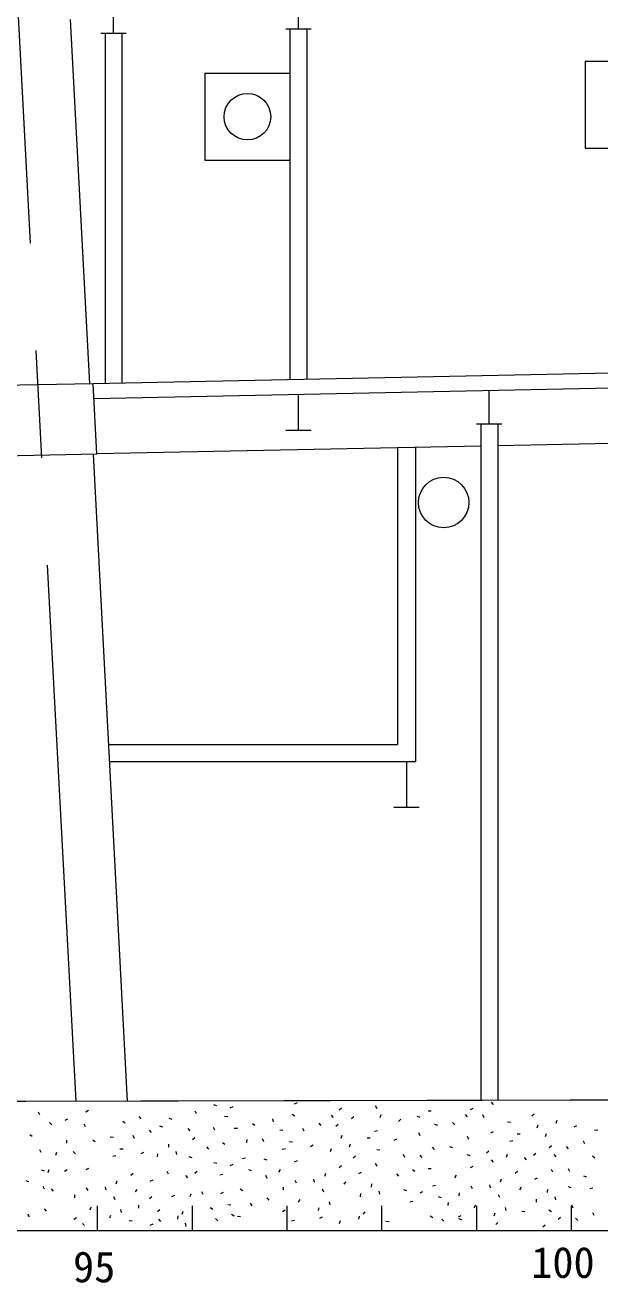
# Model space of a CAD drawing. Units: millimetres, scale not verified. Extents: x -51052 to 51048, y -29700 to 29700.
# Drawn here: x 13338 to 16733, y -19523 to -12086 of the extents above; entities that cross this region are included whole.
import ezdxf
from ezdxf.enums import TextEntityAlignment as Align

# ---------------------------------------------------------------- set-up
doc = ezdxf.new("R2010")
doc.units = ezdxf.units.MM
doc.header["$LTSCALE"] = 100
doc.linetypes.add('USER1', pattern=[50.8, 31.75, -6.35, 6.35, -6.35])
for name, color, linetype, lineweight in [('0-2_sunpou', 7, 'Continuous', 18), ('0-3_keijou', 7, 'Continuous', 18), ('0-6_center', 7, 'USER1', 18), ('0-7_hachi', 7, 'Continuous', 18)]:
    doc.layers.add(name, color=color, linetype=linetype, lineweight=lineweight)
doc.styles.add('ＭＳ ゴシック', font='')
doc.styles.get('ＭＳ ゴシック').set_extended_font_data('MS Gothic')

msp = doc.modelspace()

# ---------------------------------------------------------------- linework, layer by layer
at = {"layer": '0-2_sunpou'}
for p, q in [((13763.6, -19067.2), (13763.6, -19212.2)), ((14323.6, -19067.2), (14323.6, -19212.2)), ((14883.6, -19067.2), (14883.6, -19212.2)), ((15443.6, -19067.2), (15443.6, -19212.2)), ((16003.6, -19067.2), (16003.6, -19212.2)), ((16563.6, -19067.2), (16563.6, -19212.2)), ((-43085.1, -19212.2), (31563.6, -19212.2))]:
    msp.add_line(p, q, dxfattribs=at)
at = {"layer": '0-3_keijou'}
for p, q in [((13859.7, -12132.9), (13859.7, -11888.7)), ((14952, -12108.3), (14952, -11864.1)), ((13719.1, -14206.3), (13605.6, -12053)), ((14877, -12108.3), (15027, -12108.3)), ((14902, -12108.3), (14902, -14182.4)), ((15002, -12108.3), (15002, -14180.4)), ((13784.7, -12132.9), (13934.7, -12132.9)), ((13809.7, -12132.9), (13809.7, -14204.5)), ((13909.7, -12132.9), (13909.7, -14202.4)), ((16646.8, -12298.3), (17149.2, -12298.3)), ((14399.6, -12369.9), (14902, -12369.9)), ((14902, -12369.9), (14902, -12884.9)), ((21040.7, -14058.3), (13739.1, -14205.9)), ((21042.4, -14143.3), (13743.9, -14295.4)), ((14952, -14480.2), (14952, -14270.2)), ((16080, -14444.3), (16080, -14246.7)), ((14877, -14480.2), (15027, -14480.2)), ((16005, -14444.3), (16155, -14444.3)), ((16030, -14444.3), (16030, -18443.7)), ((16130, -14444.3), (16130, -18443.5)), ((18302.2, -14529.9), (16130, -14573.8)), ((13942.7, -18448), (13741, -14622.1)), ((16030, -14575.8), (13761.1, -14621.7)), ((15538.2, -14585.8), (15538.2, -16339.7)), ((15644.3, -14583.6), (15644.3, -16439.7)), ((13831.6, -16339.7), (15538.2, -16339.7)), ((13836.9, -16439.7), (15644.3, -16439.7)), ((15591.3, -16439.7), (15591.3, -16710.5)), ((15516.3, -16710.5), (15666.3, -16710.5)), ((25014, -18423.6), (-39629.3, -18566.3))]:
    msp.add_line(p, q, dxfattribs=at)
for points in [[(16646.8, -12298.3), (16646.8, -12813.4), (17149.2, -12813.4)], [(14399.6, -12369.9), (14399.6, -12884.9), (14902, -12884.9)]]:
    msp.add_lwpolyline(points, dxfattribs=at)
for points in [[(13739.1, -14205.9), (13087.7, -14219), (13110, -14634.9), (13761.1, -14621.7)], [(25014, -18423.6), (10636.7, -18455.3), (10636.7, -18650.8), (-19899.6, -18754.5), (-19899.6, -18522.7), (-39629.3, -18566.3), (-39629.3, -19212.2), (25014, -19212.2)], [(20544, -18433.5), (10636.7, -18455.3), (10636.7, -18650.8), (-19899.6, -18754.5), (-19899.6, -18522.7), (-39629.3, -18566.3), (-39629.3, -19212.2), (20544, -19212.2)]]:
    msp.add_lwpolyline(points, close=True, dxfattribs=at)
for centre, radius in [((14650.8, -12627.4), 137.5), ((15810.4, -14908.8), 149.2)]:
    msp.add_circle(centre, radius, dxfattribs=at)
at = {"layer": '0-6_center'}
msp.add_line((13638.7, -18448.7), (12821.2, -3074.4), dxfattribs=at)
at = {"layer": '0-7_hachi'}
for p, q in [((13425.3, -18529.6), (13417, -18513.1)), ((13711.7, -18504.3), (13695.2, -18512.5)), ((14349.4, -18523), (14341.2, -18506.5)), ((14470.5, -18476.3), (14453, -18470.5)), ((14564, -18481.8), (14547.5, -18490)), ((14944, -18458.8), (14927.6, -18467)), ((15207.3, -18489), (15193.5, -18501.2)), ((15406.7, -18474.7), (15414.9, -18491.2)), ((15718.5, -18504.6), (15736.8, -18505.7)), ((15983.6, -18492.1), (15967.1, -18500.3)), ((16090.5, -18453.3), (16102.7, -18467.1)), ((13482.4, -18574.7), (13494.6, -18588.5)), ((13587.9, -18554), (13571.4, -18562.3)), ((13684.2, -18582.1), (13692.4, -18598.5)), ((13914.1, -18566.2), (13929.5, -18576.3)), ((14023.3, -18551.8), (14011.1, -18538)), ((14187.1, -18549.2), (14204.6, -18555)), ((14534.4, -18540.6), (14516.1, -18539.5)), ((14680.4, -18580.7), (14695.7, -18590.8)), ((14798.9, -18552.5), (14802.6, -18570.5)), ((14916, -18524.2), (14931.4, -18534.3)), ((15072.1, -18578.6), (15084.3, -18592.3)), ((15160.1, -18544.7), (15147.9, -18531)), ((15186.8, -18586.3), (15173.1, -18598.5)), ((15279, -18541.1), (15265.2, -18553.3)), ((15439.5, -18528.8), (15433.6, -18546.3)), ((15556.8, -18555.4), (15543.1, -18567.7)), ((15652.8, -18536.9), (15670.3, -18542.7)), ((15756.5, -18583.8), (15774, -18589.6)), ((15863.6, -18574.3), (15875.8, -18588)), ((15951.7, -18540.4), (15939.5, -18526.7)), ((16049.5, -18546.2), (16041.3, -18529.7)), ((16205.2, -18574.5), (16186.8, -18573.4)), ((16344.6, -18525), (16330.8, -18537.2)), ((16362.4, -18605.4), (16368.3, -18587.9)), ((16479, -18562.2), (16473.2, -18579.6)), ((13364.7, -18645.4), (13380, -18655.5)), ((13859.2, -18662.8), (13840.8, -18661.7)), ((13983.7, -18668.3), (13975.5, -18651.8)), ((14070.2, -18620.5), (14082.4, -18634.3)), ((14150.6, -18602.7), (14133.2, -18596.9)), ((14312.7, -18623.5), (14300.5, -18609.7)), ((14339.4, -18665.1), (14325.6, -18677.3)), ((14448.7, -18601.8), (14456.9, -18618.3)), ((14573.2, -18607.3), (14591.6, -18608.4)), ((14861.1, -18620.8), (14842.7, -18619.7)), ((14985.6, -18626.3), (14977.4, -18609.8)), ((15204.7, -18666.7), (15210.5, -18649.3)), ((15401.6, -18625.3), (15419.6, -18621.6)), ((15661.8, -18634.3), (15670.1, -18650.7)), ((15958.8, -18674.3), (15950.6, -18657.9)), ((16103.4, -18629.1), (16087, -18637.3)), ((16243.9, -18641.1), (16262.3, -18642.2)), ((16415.9, -18641.9), (16410.1, -18659.3)), ((16581.1, -18599.4), (16597.5, -18591.2)), ((16720.8, -18621.2), (16702.4, -18620)), ((13432.5, -18752.7), (13424.3, -18736.3)), ((13582.4, -18678.5), (13581.3, -18696.9)), ((13752, -18689.4), (13736.7, -18679.3)), ((13898, -18729.5), (13916.3, -18730.6)), ((14186.4, -18721.2), (14187.5, -18702.8)), ((14409.1, -18718.3), (14421.3, -18732.1)), ((14518.3, -18703.9), (14502.9, -18693.8)), ((14647.3, -18674.1), (14646.2, -18692.5)), ((14748.2, -18688.1), (14740, -18671.6)), ((14875, -18729.7), (14856.9, -18733.4)), ((14899.9, -18687.5), (14918.2, -18688.6)), ((15039.5, -18709.2), (15023.1, -18717.4)), ((15141.6, -18746.4), (15147.5, -18729)), ((15258.2, -18703.2), (15252.4, -18720.7)), ((15376.7, -18667.5), (15358.3, -18666.4)), ((15415.5, -18734.1), (15433.8, -18735.2)), ((15517.2, -18679.5), (15533.7, -18671.3)), ((15757, -18734.4), (15744.8, -18720.6)), ((15864.1, -18724.8), (15846.6, -18719)), ((16219, -18683.4), (16201, -18687)), ((16433.8, -18722.3), (16447.5, -18710.1)), ((16548.6, -18730.1), (16536.3, -18716.3)), ((16635, -18682.3), (16643.3, -18698.8)), ((13519.8, -18766.8), (13525.6, -18749.4)), ((13634.3, -18760.1), (13622.1, -18746.3)), ((13873.1, -18771.7), (13855, -18775.4)), ((14037.6, -18751.2), (14021.2, -18759.4)), ((14119.7, -18760), (14118.6, -18778.3)), ((14228.6, -18746.1), (14232.3, -18764.1)), ((14325, -18784), (14307.5, -18778.1)), ((14470.5, -18817.8), (14453, -18812)), ((14639.3, -18786.2), (14621.3, -18789.9)), ((14748.7, -18788.8), (14766.1, -18794.6)), ((14944, -18800.2), (14927.6, -18808.5)), ((15276, -18783.7), (15289.8, -18771.5)), ((15571.1, -18762.4), (15579.4, -18778.9)), ((15669, -18768.2), (15681.2, -18782)), ((15967.8, -18771.7), (15950.3, -18765.9)), ((16063.8, -18753.2), (16077.5, -18741)), ((16090.5, -18794.8), (16102.7, -18808.5)), ((16181.2, -18779.8), (16187, -18762.3)), ((16300.1, -18794.2), (16287.9, -18780.4)), ((16341.6, -18767.5), (16355.4, -18755.3)), ((16460.5, -18763.9), (16472.7, -18777.7)), ((16704.6, -18784.4), (16689.3, -18774.3)), ((13432.9, -18853.5), (13450.4, -18859.3)), ((13472.9, -18870.5), (13478.7, -18853.1)), ((13570.3, -18861.5), (13586.7, -18853.3)), ((13711.7, -18845.7), (13695.2, -18854)), ((13974.9, -18876), (13961.1, -18888.2)), ((14174.3, -18861.7), (14182.5, -18878.2)), ((14298.4, -18901.3), (14286.2, -18887.6)), ((14340, -18874.6), (14353.7, -18862.4)), ((14487.7, -18883.4), (14505.7, -18879.7)), ((14564, -18823.3), (14547.5, -18831.5)), ((14656.5, -18851.8), (14674, -18857.6)), ((14757.7, -18886.1), (14765.9, -18902.6)), ((14836.7, -18868.1), (14846.8, -18852.7)), ((15107.8, -18891.9), (15113.6, -18874.5)), ((15207.3, -18830.5), (15193.5, -18842.7)), ((15323.8, -18870.1), (15307.3, -18878.4)), ((15406.7, -18816.2), (15414.9, -18832.7)), ((15531.5, -18878.9), (15543.7, -18892.7)), ((15640.7, -18864.5), (15625.4, -18854.4)), ((15718.5, -18846), (15736.8, -18847.1)), ((15876.2, -18901.4), (15886.3, -18886.1)), ((15983.6, -18833.6), (15967.1, -18841.8)), ((16246.8, -18863.9), (16233, -18876.1)), ((16446.2, -18849.6), (16454.4, -18866)), ((16555.7, -18864), (16547.5, -18847.5)), ((13340.8, -18916.5), (13358.3, -18922.3)), ((13441.9, -18950.8), (13450.2, -18967.3)), ((13698.8, -18960.3), (13707.1, -18976.8)), ((13809.8, -18954.6), (13813.5, -18972.7)), ((13875.4, -18937.4), (13881.3, -18920)), ((14091.4, -18915.6), (14075, -18923.9)), ((14863.3, -18975.2), (14864.4, -18956.9)), ((14931.2, -18914.8), (14939.4, -18931.3)), ((15042.2, -18909.1), (15045.9, -18927.2)), ((15221.7, -18939.7), (15231.8, -18924.4)), ((15385, -18955.9), (15386.1, -18937.5)), ((15761.7, -18946.8), (15743.7, -18950.5)), ((15970.7, -18948.2), (15979, -18964.6)), ((16081.7, -18942.5), (16085.4, -18960.5)), ((16147.3, -18925.3), (16153.1, -18907.8)), ((16261.2, -18973.1), (16271.3, -18957.7)), ((16363.3, -18903.5), (16346.8, -18911.7)), ((16564.7, -18961.3), (16547.2, -18955.5)), ((16656.8, -18898.3), (16639.4, -18892.5)), ((16674, -18963.9), (16692.1, -18960.2)), ((13491.4, -18966.5), (13503.7, -18980.2)), ((13630.9, -19020.7), (13632, -19002.4)), ((13870, -19030.9), (13861.7, -19014.5)), ((13989.3, -18985.2), (13999.4, -18969.9)), ((14085.6, -19013.5), (14071.9, -19025.7)), ((14219.6, -19006.3), (14203.1, -19014.6)), ((14316.9, -18997.3), (14311.1, -19014.8)), ((14378.8, -18981.6), (14387, -18998)), ((14493.4, -18994.4), (14509.8, -18986.2)), ((14608.7, -18965.7), (14624.1, -18975.8)), ((14764.8, -19020), (14777, -19033.8)), ((14959.9, -19030.2), (14949.8, -19045.5)), ((15102.3, -18985.4), (15094.1, -18969)), ((15318.3, -18994.7), (15317.2, -19013)), ((15427.2, -18980.8), (15430.9, -18998.8)), ((15592.9, -18978.4), (15575.5, -18972.6)), ((15686.4, -18983.9), (15670, -18992.1)), ((15779, -19012.4), (15796.4, -19018.2)), ((15902.8, -19008.6), (15903.9, -18990.2)), ((16141.8, -19018.8), (16133.6, -19002.3)), ((16357.8, -19028), (16356.7, -19046.4)), ((16424.5, -18989.2), (16425.6, -18970.9)), ((16466.7, -19014.1), (16470.4, -19032.2)), ((13449.1, -19084.7), (13461.3, -19098.5)), ((13727.6, -19075.7), (13717.4, -19091)), ((13907.1, -19106.2), (13903.4, -19088.2)), ((14007.8, -19063), (14006.7, -19081.3)), ((14119.5, -19101.5), (14133.2, -19089.3)), ((14270, -19101), (14264.2, -19118.5)), ((14446.6, -19088.9), (14431.3, -19078.8)), ((14553.8, -19062.3), (14535.4, -19061.2)), ((14678.3, -19067.8), (14670.1, -19051.3)), ((14857.8, -19099.7), (14874.3, -19091.5)), ((15073.8, -19078), (15068, -19095.4)), ((15139.4, -19060.7), (15135.7, -19042.7)), ((15344.9, -19101.8), (15334.8, -19117.2)), ((15610.1, -19044), (15628.2, -19040.3)), ((15836.2, -19047.4), (15835.1, -19065.7)), ((15999.5, -19063.5), (15989.3, -19078.9)), ((16113.3, -19111.3), (16107.5, -19128.8)), ((16179, -19094.1), (16175.3, -19076.1)), ((16291, -19102.1), (16272.6, -19101)), ((16432.9, -19090.8), (16448.2, -19100.9)), ((16565.1, -19062.1), (16573.4, -19078.5)), ((16689, -19106.7), (16697.3, -19123.1)), ((13362.6, -19132.5), (13354.4, -19116)), ((13625.5, -19145.2), (13641.9, -19137)), ((13688.3, -19184.4), (13676.1, -19170.7)), ((13841.4, -19123.5), (13835.6, -19140.9)), ((13951.9, -19153.8), (13970.3, -19154.9)), ((14091.6, -19175.5), (14075.2, -19183.8)), ((14125.8, -19145), (14138, -19158.8)), ((14240.3, -19145.5), (14241.4, -19127.2)), ((14282.6, -19170.4), (14286.2, -19188.5)), ((14463.1, -19142.7), (14475.3, -19156.5)), ((14572.3, -19128.3), (14556.9, -19118.2)), ((14592.6, -19129), (14610.9, -19130.1)), ((14928.9, -19154.1), (14910.9, -19157.7)), ((15093.5, -19133.6), (15077.1, -19141.8)), ((15195.6, -19170.8), (15201.4, -19153.3)), ((15312.2, -19127.6), (15306.4, -19145)), ((15469.4, -19158.5), (15487.8, -19159.6)), ((15731.2, -19126.3), (15746.5, -19136.4)), ((15811, -19158.7), (15798.8, -19145)), ((15897.3, -19133.1), (15913.8, -19124.9)), ((15918.1, -19149.2), (15900.6, -19143.4)), ((16117.8, -19177.5), (16131.5, -19165.3)), ((16395.6, -19191.9), (16409.4, -19179.7)), ((16487.8, -19146.7), (16501.5, -19134.5)), ((16602.5, -19154.4), (16590.3, -19140.7))]:
    msp.add_line(p, q, dxfattribs=at)

# ---------------------------------------------------------------- texts
at = {"layer": '0-2_sunpou', "style": 'ＭＳ ゴシック'}
for s, p in [('100', (16328.3, -19548.2)), ('95', (13620.7, -19574.5))]:
    msp.add_text(s, height=183.3, dxfattribs=at).set_placement(p, align=Align.BOTTOM_LEFT)

doc.saveas('drawing.dxf')
